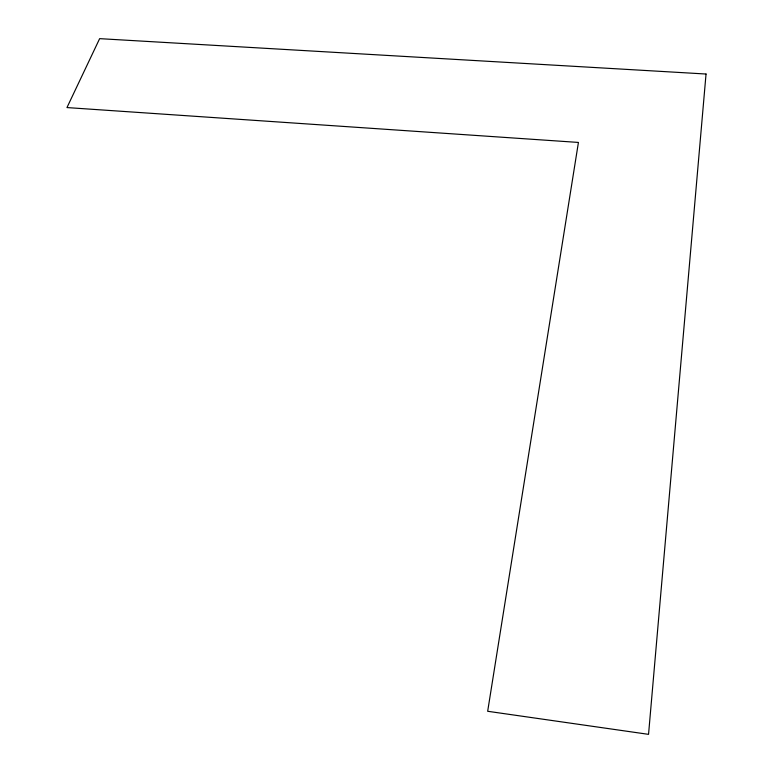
<?xml version="1.0" encoding="UTF-8"?>
<svg xmlns="http://www.w3.org/2000/svg" width="773" height="773" viewBox="0 0 773 773"><rect width="100%" height="100%" fill="white"/><g stroke="black" fill="none" stroke-linecap="round" stroke-linejoin="round"><path stroke-width="1.16" d="M706.039 74.024L648.547 734.35L487.676 711.276L578.426 142.435L66.961 107.573L99.64 38.65L706.039 74.024"/></g></svg>
